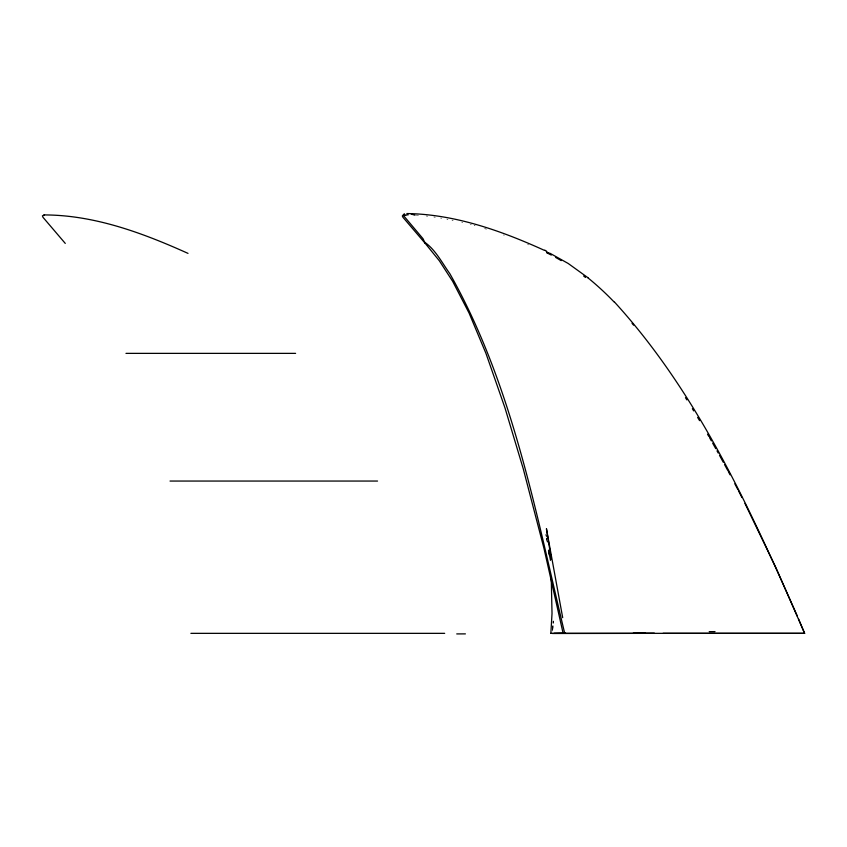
<?xml version="1.0" encoding="UTF-8"?>
<svg xmlns="http://www.w3.org/2000/svg" width="847" height="847" viewBox="0 0 847 847"><rect width="100%" height="100%" fill="white"/><g stroke="black" fill="none" stroke-linecap="round" stroke-linejoin="round"><path stroke-width="0.64" stroke-dasharray="4.24 3.18" d="M552.678 629.745L553.186 621.073M552.625 630.983L553.282 621.095L552.657 629.755M414.119 214.937L418.354 215.202M426.359 215.996L427.619 216.154M433.95 217.012L435.189 217.203M440.715 218.081L441.583 218.23M446.962 219.193L447.872 219.362M452.097 220.188L453.05 220.379M461.88 222.316L462.568 222.475M470.487 224.466L471.228 224.667M474.267 225.493L475.04 225.704M484.696 228.574L486.379 229.103M503.573 234.979L504.177 235.191M527.755 244.497L528.464 244.794M546.4 536.998L545.944 534.489L546.368 537.104M546.633 538.258L547.321 542.027M546.59 538.385L547.268 542.218"/><path stroke-width="1.27" d="M550.857 633.344L552.022 613.461L551.217 576.638M404.495 213.825L403.299 214.598L403.712 215.816L422.981 238.663L425.247 243.407L439.328 260.76L452.7 281.395L469.122 313.157L485.945 353.368L504.971 407.873L523.277 468.878L544.049 548.697L563.128 633.344L564.631 633.016C535.569 511.196 512.107 383.903 449.81 273.634C442.049 262.888 435.633 249.823 424.58 242.157M403.574 215.18L402.325 215.985L402.992 217.34L425.247 243.407M44.362 215.043L42.414 215.837L43.028 217.351L65.272 243.407M565.478 633.08L564.981 633.111M45.431 214.937C95.224 215.286 143.185 233.19 188.013 253.38M406.856 213.539C454.86 214.27 501.255 230.733 544.505 250.405M405.978 214.905L408.233 214.831M554.16 633.355L562.652 633.164M550.889 633.344L804.65 633.344L663.053 633.323M645.7 633.365L552.424 633.492M125.97 353.368L295.603 353.368M170.035 481.054L377.54 481.054M190.882 633.344L444.675 633.344M564.885 633.027L565.51 633.058M548.591 252.893L548.21 252.819A5.05 4.913 -73.2 0 0 547.691 252.766L546.484 251.548M550.232 253.422L568.178 263.459L587.966 277.731M546.601 252.745L547.596 253.2M547.787 253.285L547.988 253.38A242.771 223.587 -85 0 1 551.302 255.085M583.647 276.006L585.521 277.456M614.573 302.146C696.954 392.33 748.356 505.638 797.387 616.203M632.053 323.342L633.588 325.142M685.477 397.677L686.875 399.9M692.37 408.72L693.682 410.89M697.61 417.38L699.58 420.631M707.52 434.193L708.844 436.459M709.511 437.592L711.385 440.906M712.634 443.119L715.747 448.645M716.996 450.858L718.245 453.071M719.495 455.326L723.264 462.24M724.524 464.548L727.668 470.307M728.293 471.451L730.072 474.828M734.815 483.806L737.779 489.418M738.372 490.582L741.951 497.57M744.926 503.393L776.021 567.892L804.65 633.344M547.691 252.755L547.988 253.38M798.573 618.998L804.481 633.101M550.508 560.354L548.538 550.19L549.417 555.103M562.694 617.685L546.442 528.74L551.27 558.956M555.706 257.467A242.771 223.587 -85 0 1 561.18 260.622M587.913 277.816A315.306 291.241 -83.2 0 1 614.424 302.305M550.169 253.528A15.722 13.52 -8.7 0 0 549.491 253.274A9.423 8.502 -16.2 0 0 548.528 253.073M456.734 633.916A355.698 0.551 -0.3 0 1 465.405 633.884M715.016 631.618A435.771 1.038 -0.5 0 1 709.214 631.65M633.228 633.207A220.485 0.963 -0.1 0 1 654.339 633.154M405.724 215.382A77.321 3.61 6.3 0 1 403.68 214.672M545.616 250.701A13.033 9.931 -6.2 0 1 546.675 251.379M544.79 250.172A30.852 19.703 5.2 0 1 545.532 250.574M414.67 215.053A74.42 4.595 9 0 1 411.208 214.09M43.8 214.99A70.036 2.975 5.3 0 1 44.637 214.863"/></g></svg>
